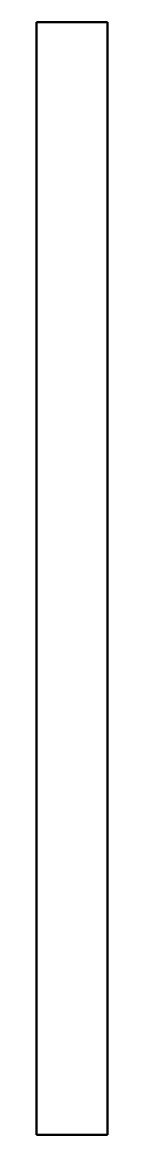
# Model space of a CAD drawing. Header units: millimetres. Extents: x 0 to 100, y 0 to 1560.
import ezdxf

# ---------------------------------------------------------------- set-up
doc = ezdxf.new("R2010")
doc.units = ezdxf.units.MM
doc.layers.add('IV_OUTER_PROFILE', color=7, linetype='Continuous', lineweight=50)

msp = doc.modelspace()

# ---------------------------------------------------------------- linework, layer by layer
at = {"layer": 'IV_OUTER_PROFILE'}
for p, q in [((0, 1559.8), (100, 1559.8)), ((0, 0), (0, 1559.8)), ((100, 0), (100, 1559.8)), ((0, 0), (100, 0))]:
    msp.add_line(p, q, dxfattribs=at)

doc.saveas('drawing.dxf')
